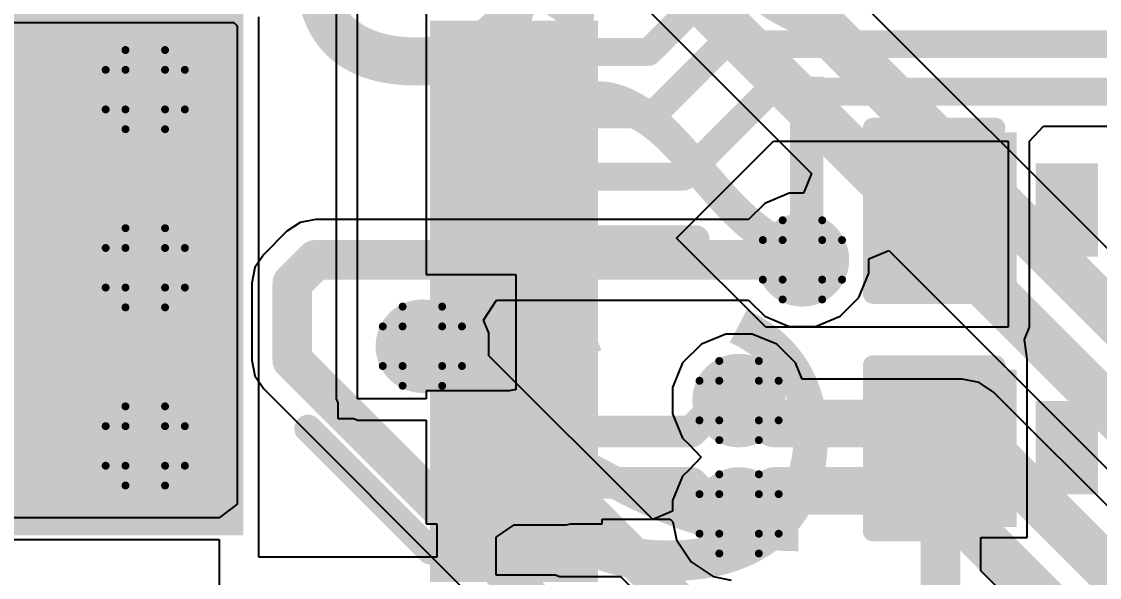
# Model space of a CAD drawing. Header units: inches. Extents: x -1 to 13, y -1.6 to 0.5.
# Drawn here: x 2.6438 to 2.916, y -0.5032 to -0.3628 of the extents above; entities that cross this region are included whole.
import ezdxf

# ---------------------------------------------------------------- set-up
doc = ezdxf.new("R2010")
doc.units = ezdxf.units.IN
doc.header["$MEASUREMENT"] = 0
for name, color, linetype in [('Bottom Layer', 5, 'Continuous'), ('Bottom Overlay', 54, 'Continuous'), ('Drill Drawing', 1, 'Continuous'), ('Top Glue Points', 56, 'Continuous'), ('Top Layer', 1, 'Continuous'), ('Top Overlay', 2, 'Continuous'), ('Top Paste', 8, 'Continuous'), ('Top Solder', 216, 'Continuous'), ('Via Holes', 16, 'Continuous')]:
    doc.layers.add(name, color=color, linetype=linetype)
doc.styles.add('Arial', font='', dxfattribs={"height": 0.2})
doc.styles.add('Arial_Bold', font='', dxfattribs={"height": 0.2})
doc.styles.get('Arial').set_extended_font_data('Arial')
doc.styles.get('Arial_Bold').set_extended_font_data('Arial', bold=True)

# ---------------------------------------------------------------- blocks, each defined once
blk = doc.blocks.new('CAP_0603_37')
at = {"layer": 'Top Layer'}
for points in [[(-0.015, 0.0175), (-0.015, -0.0175), (-0.045, -0.0175), (-0.045, 0.0175)], [(0.045, 0.0175), (0.045, -0.0175), (0.015, -0.0175), (0.015, 0.0175)]]:
    blk.add_hatch(color=1, dxfattribs=at).paths.add_polyline_path(points)
at = {"layer": 'Top Paste'}
for points in [[(-0.015, 0.0175), (-0.015, -0.0175), (-0.045, -0.0175), (-0.045, 0.0175)], [(0.045, 0.0175), (0.045, -0.0175), (0.015, -0.0175), (0.015, 0.0175)]]:
    blk.add_hatch(color=8, dxfattribs=at).paths.add_polyline_path(points)
at = {"layer": 'Top Solder'}
for points in [[(-0.01264, 0.01986), (-0.01264, -0.01986), (-0.04736, -0.01986), (-0.04736, 0.01986)], [(0.04736, 0.01986), (0.04736, -0.01986), (0.01264, -0.01986), (0.01264, 0.01986)]]:
    blk.add_hatch(color=216, dxfattribs=at).paths.add_polyline_path(points)
at = {"layer": 'Top Overlay', "const_width": 0.005}
for points in [[(-0.049, 0.021), (-0.049, -0.021)], [(-0.018, 0.021), (-0.049, 0.021)], [(0.049, 0.021), (0.018, 0.021)], [(0.049, 0.021), (0.049, -0.021)], [(-0.018, -0.021), (-0.049, -0.021)], [(0.049, -0.021), (0.018, -0.021)]]:
    blk.add_lwpolyline(points, dxfattribs=at)
at = {"layer": 'Top Overlay', "const_width": 0.0025}
for points in [[(-0.05025, 0.021, 1), (-0.04775, 0.021, 1)], [(-0.05025, 0.021, 1), (-0.04775, 0.021, 1)], [(-0.01925, 0.021, 1), (-0.01675, 0.021, 1)], [(0.01675, 0.021, 1), (0.01925, 0.021, 1)], [(0.04775, 0.021, 1), (0.05025, 0.021, 1)], [(0.04775, 0.021, 1), (0.05025, 0.021, 1)], [(-0.05025, -0.021, 1), (-0.04775, -0.021, 1)], [(-0.05025, -0.021, 1), (-0.04775, -0.021, 1)], [(-0.01925, -0.021, 1), (-0.01675, -0.021, 1)], [(0.01675, -0.021, 1), (0.01925, -0.021, 1)], [(0.04775, -0.021, 1), (0.05025, -0.021, 1)], [(0.04775, -0.021, 1), (0.05025, -0.021, 1)]]:
    blk.add_lwpolyline(points, format="xyb", close=True, dxfattribs=at)
blk = doc.blocks.new('CAP_0603_39')
at = {"layer": 'Top Layer'}
for points in [[(-0.015, 0.0175), (-0.015, -0.0175), (-0.045, -0.0175), (-0.045, 0.0175)], [(0.045, 0.0175), (0.045, -0.0175), (0.015, -0.0175), (0.015, 0.0175)]]:
    blk.add_hatch(color=1, dxfattribs=at).paths.add_polyline_path(points)
at = {"layer": 'Top Paste'}
for points in [[(-0.015, 0.0175), (-0.015, -0.0175), (-0.045, -0.0175), (-0.045, 0.0175)], [(0.045, 0.0175), (0.045, -0.0175), (0.015, -0.0175), (0.015, 0.0175)]]:
    blk.add_hatch(color=8, dxfattribs=at).paths.add_polyline_path(points)
at = {"layer": 'Top Solder'}
for points in [[(-0.01264, 0.01986), (-0.01264, -0.01986), (-0.04736, -0.01986), (-0.04736, 0.01986)], [(0.04736, 0.01986), (0.04736, -0.01986), (0.01264, -0.01986), (0.01264, 0.01986)]]:
    blk.add_hatch(color=216, dxfattribs=at).paths.add_polyline_path(points)
at = {"layer": 'Top Overlay', "const_width": 0.005}
for points in [[(-0.049, 0.021), (-0.049, -0.021)], [(-0.018, 0.021), (-0.049, 0.021)], [(0.049, 0.021), (0.018, 0.021)], [(0.049, 0.021), (0.049, -0.021)], [(-0.018, -0.021), (-0.049, -0.021)], [(0.049, -0.021), (0.018, -0.021)]]:
    blk.add_lwpolyline(points, dxfattribs=at)
at = {"layer": 'Top Overlay', "const_width": 0.0025}
for points in [[(-0.05025, 0.021, 1), (-0.04775, 0.021, 1)], [(-0.05025, 0.021, 1), (-0.04775, 0.021, 1)], [(-0.01925, 0.021, 1), (-0.01675, 0.021, 1)], [(0.01675, 0.021, 1), (0.01925, 0.021, 1)], [(0.04775, 0.021, 1), (0.05025, 0.021, 1)], [(0.04775, 0.021, 1), (0.05025, 0.021, 1)], [(-0.05025, -0.021, 1), (-0.04775, -0.021, 1)], [(-0.05025, -0.021, 1), (-0.04775, -0.021, 1)], [(-0.01925, -0.021, 1), (-0.01675, -0.021, 1)], [(0.01675, -0.021, 1), (0.01925, -0.021, 1)], [(0.04775, -0.021, 1), (0.05025, -0.021, 1)], [(0.04775, -0.021, 1), (0.05025, -0.021, 1)]]:
    blk.add_lwpolyline(points, format="xyb", close=True, dxfattribs=at)
blk = doc.blocks.new('QFN_56__7X7__125')
at = {"layer": 'Top Layer'}
for points in [[(-0.05906, 0.11813), (-0.05906, 0.15258), (-0.05118, 0.15258), (-0.05118, 0.11813)], [(-0.04331, 0.11813), (-0.04331, 0.15258), (-0.03543, 0.15258), (-0.03543, 0.11813)], [(-0.02756, 0.11813), (-0.02756, 0.15258), (-0.01969, 0.15258), (-0.01969, 0.11813)], [(-0.01181, 0.11813), (-0.01181, 0.15258), (-0.00394, 0.15258), (-0.00394, 0.11813)], [(0.00394, 0.11813), (0.00394, 0.15258), (0.01181, 0.15258), (0.01181, 0.11813)], [(0.01969, 0.11813), (0.01969, 0.15258), (0.02756, 0.15258), (0.02756, 0.11813)], [(0.03543, 0.11813), (0.03543, 0.15258), (0.04331, 0.15258), (0.04331, 0.11813)], [(0.05118, 0.11813), (0.05118, 0.15258), (0.05906, 0.15258), (0.05906, 0.11813)], [(0.06693, 0.11813), (0.06693, 0.15258), (0.0748, 0.15258), (0.0748, 0.11813)], [(-0.06299, 0.06299), (0.06299, 0.06299), (0.06299, -0.06299), (-0.06299, -0.06299)]]:
    blk.add_hatch(color=1, dxfattribs=at).paths.add_polyline_path(points)
at = {"layer": 'Top Paste'}
for points in [[(-0.05906, 0.11813), (-0.05906, 0.15258), (-0.05118, 0.15258), (-0.05118, 0.11813)], [(-0.04331, 0.11813), (-0.04331, 0.15258), (-0.03543, 0.15258), (-0.03543, 0.11813)], [(-0.02756, 0.11813), (-0.02756, 0.15258), (-0.01969, 0.15258), (-0.01969, 0.11813)], [(-0.01181, 0.11813), (-0.01181, 0.15258), (-0.00394, 0.15258), (-0.00394, 0.11813)], [(0.00394, 0.11813), (0.00394, 0.15258), (0.01181, 0.15258), (0.01181, 0.11813)], [(0.01969, 0.11813), (0.01969, 0.15258), (0.02756, 0.15258), (0.02756, 0.11813)], [(0.03543, 0.11813), (0.03543, 0.15258), (0.04331, 0.15258), (0.04331, 0.11813)], [(0.05118, 0.11813), (0.05118, 0.15258), (0.05906, 0.15258), (0.05906, 0.11813)], [(0.06693, 0.11813), (0.06693, 0.15258), (0.0748, 0.15258), (0.0748, 0.11813)], [(-0.06299, 0.06299), (0.06299, 0.06299), (0.06299, -0.06299), (-0.06299, -0.06299)]]:
    blk.add_hatch(color=8, dxfattribs=at).paths.add_polyline_path(points)
at = {"layer": 'Top Solder'}
for points in [[(-0.06306, 0.11413), (-0.06306, 0.15658), (-0.04718, 0.15658), (-0.04718, 0.11413)], [(-0.04731, 0.11413), (-0.04731, 0.15658), (-0.03143, 0.15658), (-0.03143, 0.11413)], [(-0.03156, 0.11413), (-0.03156, 0.15658), (-0.01569, 0.15658), (-0.01569, 0.11413)], [(-0.01581, 0.11413), (-0.01581, 0.15658), (0.00006, 0.15658), (0.00006, 0.11413)], [(-0.00006, 0.11413), (-0.00006, 0.15658), (0.01581, 0.15658), (0.01581, 0.11413)], [(0.01569, 0.11413), (0.01569, 0.15658), (0.03156, 0.15658), (0.03156, 0.11413)], [(0.03143, 0.11413), (0.03143, 0.15658), (0.04731, 0.15658), (0.04731, 0.11413)], [(0.04718, 0.11413), (0.04718, 0.15658), (0.06306, 0.15658), (0.06306, 0.11413)], [(0.06293, 0.11413), (0.06293, 0.15658), (0.0788, 0.15658), (0.0788, 0.11413)], [(-0.06699, 0.06699), (0.06699, 0.06699), (0.06699, -0.06699), (-0.06699, -0.06699)]]:
    blk.add_hatch(color=216, dxfattribs=at).paths.add_polyline_path(points)

msp = doc.modelspace()

# ---------------------------------------------------------------- hatches: boundary and pattern name
at = {"layer": 'Bottom Layer'}
h = msp.add_hatch(color=5, dxfattribs=at)
edge = h.paths.add_edge_path()
edge.add_arc((2.675, -0.38), 0.01181, 0, 360)
h = msp.add_hatch(color=5, dxfattribs=at)
edge = h.paths.add_edge_path()
edge.add_arc((2.675, -0.425), 0.01181, 0, 360)
h = msp.add_hatch(color=5, dxfattribs=at)
edge = h.paths.add_edge_path()
edge.add_arc((2.841, -0.423), 0.01181, 0, 360)
h = msp.add_hatch(color=5, dxfattribs=at)
edge = h.paths.add_edge_path()
edge.add_arc((2.745, -0.44481), 0.01181, 0, 360)
h = msp.add_hatch(color=5, dxfattribs=at)
edge = h.paths.add_edge_path()
edge.add_arc((2.825, -0.45854), 0.01181, 0, 360)
h = msp.add_hatch(color=5, dxfattribs=at)
edge = h.paths.add_edge_path()
edge.add_arc((2.675, -0.47), 0.01181, 0, 360)
h = msp.add_hatch(color=5, dxfattribs=at)
edge = h.paths.add_edge_path()
edge.add_arc((2.825, -0.48717), 0.01181, 0, 360)
at = {"layer": 'Top Glue Points'}
for points in [[(2.89993, -0.42223), (2.91567, -0.42223), (2.91567, -0.39861), (2.89993, -0.39861)], [(2.89993, -0.48223), (2.91567, -0.48223), (2.91567, -0.45861), (2.89993, -0.45861)]]:
    msp.add_hatch(color=56, dxfattribs=at).paths.add_polyline_path(points)
at = {"layer": 'Top Layer'}
h = msp.add_hatch(color=1, dxfattribs=at)
edge = h.paths.add_edge_path()
edge.add_arc((2.675, -0.38), 0.01181, 0, 360)
h = msp.add_hatch(color=1, dxfattribs=at)
edge = h.paths.add_edge_path()
edge.add_arc((2.675, -0.425), 0.01181, 0, 360)
h = msp.add_hatch(color=1, dxfattribs=at)
edge = h.paths.add_edge_path()
edge.add_arc((2.841, -0.423), 0.01181, 0, 360)
h = msp.add_hatch(color=1, dxfattribs=at)
edge = h.paths.add_edge_path()
edge.add_arc((2.745, -0.44481), 0.01181, 0, 360)
h = msp.add_hatch(color=1, dxfattribs=at)
edge = h.paths.add_edge_path()
edge.add_arc((2.825, -0.45854), 0.01181, 0, 360)
h = msp.add_hatch(color=1, dxfattribs=at)
edge = h.paths.add_edge_path()
edge.add_arc((2.675, -0.47), 0.01181, 0, 360)
h = msp.add_hatch(color=1, dxfattribs=at)
edge = h.paths.add_edge_path()
edge.add_arc((2.825, -0.48717), 0.01181, 0, 360)
at = {"layer": 'Via Holes'}
h = msp.add_hatch(color=7, dxfattribs=at)
edge = h.paths.add_edge_path()
edge.add_arc((2.675, -0.38), 0.00591, 0, 360)
h = msp.add_hatch(color=7, dxfattribs=at)
edge = h.paths.add_edge_path()
edge.add_arc((2.675, -0.425), 0.00591, 0, 360)
h = msp.add_hatch(color=7, dxfattribs=at)
edge = h.paths.add_edge_path()
edge.add_arc((2.841, -0.423), 0.00591, 0, 360)
h = msp.add_hatch(color=7, dxfattribs=at)
edge = h.paths.add_edge_path()
edge.add_arc((2.745, -0.44481), 0.00591, 0, 360)
h = msp.add_hatch(color=7, dxfattribs=at)
edge = h.paths.add_edge_path()
edge.add_arc((2.825, -0.45854), 0.00591, 0, 360)
h = msp.add_hatch(color=7, dxfattribs=at)
edge = h.paths.add_edge_path()
edge.add_arc((2.675, -0.47), 0.00591, 0, 360)
h = msp.add_hatch(color=7, dxfattribs=at)
edge = h.paths.add_edge_path()
edge.add_arc((2.825, -0.48717), 0.00591, 0, 360)

# ---------------------------------------------------------------- linework, layer by layer
at = {"layer": 'Bottom Layer'}
for p, q in [((2.9475, -0.4496), (2.81097, -0.31307)), ((2.79135, -0.34922), (2.84333, -0.40119)), ((2.84333, -0.40119), (2.84126, -0.40619)), ((2.83766, -0.40619), (2.83148, -0.40875)), ((2.84126, -0.40619), (2.83766, -0.40619)), ((2.83148, -0.40875), (2.82742, -0.4128)), ((2.7141, -0.41358), (2.71079, -0.41579)), ((2.718, -0.4128), (2.7141, -0.41358)), ((2.82742, -0.4128), (2.718, -0.4128)), ((2.71079, -0.41579), (2.70493, -0.42165)), ((2.70493, -0.42165), (2.70272, -0.42496)), ((2.85781, -0.42274), (2.86281, -0.42067)), ((2.86281, -0.42067), (2.92788, -0.48574)), ((2.85781, -0.42634), (2.85781, -0.42274)), ((2.70272, -0.42496), (2.70195, -0.42886)), ((2.85525, -0.43252), (2.85781, -0.42634)), ((2.70195, -0.42886), (2.70195, -0.44836)), ((2.85052, -0.43725), (2.85525, -0.43252)), ((2.76046, -0.4382), (2.76369, -0.4332)), ((2.76369, -0.4332), (2.82742, -0.4332)), ((2.82742, -0.4332), (2.83148, -0.43725)), ((2.76181, -0.44147), (2.76046, -0.4382)), ((2.83148, -0.43725), (2.83766, -0.43981)), ((2.84434, -0.43981), (2.85052, -0.43725)), ((2.83766, -0.43981), (2.84434, -0.43981)), ((2.76181, -0.4472), (2.76181, -0.44147)), ((2.82166, -0.44173), (2.81548, -0.44429)), ((2.82834, -0.44173), (2.82166, -0.44173)), ((2.83452, -0.44429), (2.82834, -0.44173)), ((2.81548, -0.44429), (2.81075, -0.44902)), ((2.83925, -0.44902), (2.83452, -0.44429)), ((2.70195, -0.44836), (2.70272, -0.45226)), ((2.80319, -0.48858), (2.76181, -0.4472)), ((2.81075, -0.44902), (2.80819, -0.4552)), ((2.84096, -0.45314), (2.83925, -0.44902)), ((2.70272, -0.45226), (2.70493, -0.45556)), ((2.88135, -0.45314), (2.84096, -0.45314)), ((2.88565, -0.45399), (2.88135, -0.45314)), ((2.88135, -0.45314), (2.88135, -0.45314)), ((2.88928, -0.45642), (2.88565, -0.45399)), ((2.70493, -0.45556), (2.77854, -0.52918)), ((2.80819, -0.4552), (2.80819, -0.46189)), ((2.92808, -0.49522), (2.88928, -0.45642)), ((2.80819, -0.46189), (2.81075, -0.46807)), ((2.81075, -0.46807), (2.81227, -0.46959)), ((2.81227, -0.46959), (2.81542, -0.47285)), ((2.81542, -0.47285), (2.81227, -0.47612)), ((2.81227, -0.47612), (2.81075, -0.47764)), ((2.81075, -0.47764), (2.80819, -0.48382)), ((2.80819, -0.48382), (2.80819, -0.48651)), ((2.80819, -0.48651), (2.80319, -0.48858))]:
    msp.add_line(p, q, dxfattribs=at)
for points, const_width in [([(2.80304, -0.321), (2.94285, -0.46081)], 0.012), ([(2.796, -0.338), (2.93581, -0.47781)], 0.012), ([(2.71214, -0.42886), (2.718, -0.423)], 0.01), ([(2.718, -0.423), (2.841, -0.423)], 0.01), ([(2.71214, -0.44836), (2.71214, -0.42886)], 0.01), ([(2.745, -0.44481), (2.81319, -0.513)], 0.01), ([(2.71214, -0.44836), (2.80779, -0.544)], 0.01), ([(2.825, -0.45854), (2.82814, -0.45854)], 0.012), ([(2.82814, -0.45854), (2.83396, -0.46435)], 0.012), ([(2.83396, -0.46435), (2.88135, -0.46435)], 0.012), ([(2.88135, -0.46435), (2.92343, -0.50643)], 0.012), ([(2.82814, -0.48717), (2.83396, -0.48135)], 0.012), ([(2.83396, -0.48135), (2.87431, -0.48135)], 0.012), ([(2.87431, -0.48135), (2.91639, -0.52343)], 0.012), ([(2.825, -0.48717), (2.82814, -0.48717)], 0.012)]:
    msp.add_lwpolyline(points, dxfattribs=dict(at, const_width=const_width))
for points, const_width in [([(2.7155, -0.423, 1), (2.7205, -0.423, 1)], 0.005), ([(2.7155, -0.423, 1), (2.7205, -0.423, 1)], 0.005), ([(2.8385, -0.423, 1), (2.8435, -0.423, 1)], 0.005), ([(2.70964, -0.42886, 1), (2.71464, -0.42886, 1)], 0.005), ([(2.70964, -0.42886, 1), (2.71464, -0.42886, 1)], 0.005), ([(2.7425, -0.44481, 1), (2.7475, -0.44481, 1)], 0.005), ([(2.70964, -0.44836, 1), (2.71464, -0.44836, 1)], 0.005), ([(2.70964, -0.44836, 1), (2.71464, -0.44836, 1)], 0.005), ([(2.822, -0.45854, 1), (2.828, -0.45854, 1)], 0.006), ([(2.82514, -0.45854, 1), (2.83114, -0.45854, 1)], 0.006), ([(2.82514, -0.45854, 1), (2.83114, -0.45854, 1)], 0.006), ([(2.83096, -0.46435, 1), (2.83696, -0.46435, 1)], 0.006), ([(2.83096, -0.46435, 1), (2.83696, -0.46435, 1)], 0.006), ([(2.87835, -0.46435, 1), (2.88435, -0.46435, 1)], 0.006), ([(2.87835, -0.46435, 1), (2.88435, -0.46435, 1)], 0.006), ([(2.83096, -0.48135, 1), (2.83696, -0.48135, 1)], 0.006), ([(2.83096, -0.48135, 1), (2.83696, -0.48135, 1)], 0.006), ([(2.87131, -0.48135, 1), (2.87731, -0.48135, 1)], 0.006), ([(2.87131, -0.48135, 1), (2.87731, -0.48135, 1)], 0.006), ([(2.822, -0.48717, 1), (2.828, -0.48717, 1)], 0.006), ([(2.82514, -0.48717, 1), (2.83114, -0.48717, 1)], 0.006), ([(2.82514, -0.48717, 1), (2.83114, -0.48717, 1)], 0.006)]:
    msp.add_lwpolyline(points, format="xyb", close=True, dxfattribs=dict(at, const_width=const_width))
at = {"layer": 'Drill Drawing', "const_width": 0.002}
for points in [[(2.67, -0.375), (2.67, -0.37)], [(2.67, -0.37), (2.68, -0.37)], [(2.68, -0.375), (2.68, -0.37)], [(2.665, -0.385), (2.665, -0.375)], [(2.665, -0.375), (2.67, -0.375)], [(2.68, -0.375), (2.685, -0.375)], [(2.685, -0.385), (2.685, -0.375)], [(2.665, -0.385), (2.67, -0.385)], [(2.67, -0.39), (2.67, -0.385)], [(2.68, -0.385), (2.685, -0.385)], [(2.68, -0.39), (2.68, -0.385)], [(2.67, -0.39), (2.68, -0.39)], [(2.836, -0.418), (2.836, -0.413)], [(2.836, -0.413), (2.846, -0.413)], [(2.846, -0.418), (2.846, -0.413)], [(2.67, -0.42), (2.67, -0.415)], [(2.67, -0.415), (2.68, -0.415)], [(2.68, -0.42), (2.68, -0.415)], [(2.665, -0.43), (2.665, -0.42)], [(2.665, -0.42), (2.67, -0.42)], [(2.68, -0.42), (2.685, -0.42)], [(2.685, -0.43), (2.685, -0.42)], [(2.831, -0.428), (2.831, -0.418)], [(2.831, -0.418), (2.836, -0.418)], [(2.846, -0.418), (2.851, -0.418)], [(2.851, -0.428), (2.851, -0.418)], [(2.831, -0.428), (2.836, -0.428)], [(2.836, -0.433), (2.836, -0.428)], [(2.846, -0.428), (2.851, -0.428)], [(2.846, -0.433), (2.846, -0.428)], [(2.665, -0.43), (2.67, -0.43)], [(2.67, -0.435), (2.67, -0.43)], [(2.68, -0.43), (2.685, -0.43)], [(2.68, -0.435), (2.68, -0.43)], [(2.836, -0.433), (2.846, -0.433)], [(2.67, -0.435), (2.68, -0.435)], [(2.74, -0.43981), (2.74, -0.43481)], [(2.74, -0.43481), (2.75, -0.43481)], [(2.75, -0.43981), (2.75, -0.43481)], [(2.735, -0.44981), (2.735, -0.43981)], [(2.735, -0.43981), (2.74, -0.43981)], [(2.75, -0.43981), (2.755, -0.43981)], [(2.755, -0.44981), (2.755, -0.43981)], [(2.735, -0.44981), (2.74, -0.44981)], [(2.74, -0.45481), (2.74, -0.44981)], [(2.75, -0.44981), (2.755, -0.44981)], [(2.75, -0.45481), (2.75, -0.44981)], [(2.82, -0.45354), (2.82, -0.44854)], [(2.82, -0.44854), (2.83, -0.44854)], [(2.83, -0.45354), (2.83, -0.44854)], [(2.74, -0.45481), (2.75, -0.45481)], [(2.815, -0.46354), (2.815, -0.45354)], [(2.815, -0.45354), (2.82, -0.45354)], [(2.83, -0.45354), (2.835, -0.45354)], [(2.835, -0.46354), (2.835, -0.45354)], [(2.67, -0.465), (2.67, -0.46)], [(2.67, -0.46), (2.68, -0.46)], [(2.68, -0.465), (2.68, -0.46)], [(2.815, -0.46354), (2.82, -0.46354)], [(2.82, -0.46854), (2.82, -0.46354)], [(2.83, -0.46354), (2.835, -0.46354)], [(2.83, -0.46854), (2.83, -0.46354)], [(2.665, -0.475), (2.665, -0.465)], [(2.665, -0.465), (2.67, -0.465)], [(2.68, -0.465), (2.685, -0.465)], [(2.685, -0.475), (2.685, -0.465)], [(2.82, -0.46854), (2.83, -0.46854)], [(2.665, -0.475), (2.67, -0.475)], [(2.67, -0.48), (2.67, -0.475)], [(2.68, -0.475), (2.685, -0.475)], [(2.68, -0.48), (2.68, -0.475)], [(2.82, -0.48217), (2.82, -0.47717)], [(2.82, -0.47717), (2.83, -0.47717)], [(2.83, -0.48217), (2.83, -0.47717)], [(2.67, -0.48), (2.68, -0.48)], [(2.815, -0.49217), (2.815, -0.48217)], [(2.815, -0.48217), (2.82, -0.48217)], [(2.83, -0.48217), (2.835, -0.48217)], [(2.835, -0.49217), (2.835, -0.48217)], [(2.815, -0.49217), (2.82, -0.49217)], [(2.82, -0.49717), (2.82, -0.49217)], [(2.83, -0.49217), (2.835, -0.49217)], [(2.83, -0.49717), (2.83, -0.49217)], [(2.82, -0.49717), (2.83, -0.49717)]]:
    msp.add_lwpolyline(points, dxfattribs=at)
at = {"layer": 'Drill Drawing', "const_width": 0.001}
for points in [[(2.6695, -0.37, 1), (2.6705, -0.37, 1)], [(2.6695, -0.37, 1), (2.6705, -0.37, 1)], [(2.6795, -0.37, 1), (2.6805, -0.37, 1)], [(2.6795, -0.37, 1), (2.6805, -0.37, 1)], [(2.6645, -0.375, 1), (2.6655, -0.375, 1)], [(2.6645, -0.375, 1), (2.6655, -0.375, 1)], [(2.6695, -0.375, 1), (2.6705, -0.375, 1)], [(2.6695, -0.375, 1), (2.6705, -0.375, 1)], [(2.6795, -0.375, 1), (2.6805, -0.375, 1)], [(2.6795, -0.375, 1), (2.6805, -0.375, 1)], [(2.6845, -0.375, 1), (2.6855, -0.375, 1)], [(2.6845, -0.375, 1), (2.6855, -0.375, 1)], [(2.6645, -0.385, 1), (2.6655, -0.385, 1)], [(2.6645, -0.385, 1), (2.6655, -0.385, 1)], [(2.6695, -0.385, 1), (2.6705, -0.385, 1)], [(2.6695, -0.385, 1), (2.6705, -0.385, 1)], [(2.6795, -0.385, 1), (2.6805, -0.385, 1)], [(2.6795, -0.385, 1), (2.6805, -0.385, 1)], [(2.6845, -0.385, 1), (2.6855, -0.385, 1)], [(2.6845, -0.385, 1), (2.6855, -0.385, 1)], [(2.6695, -0.39, 1), (2.6705, -0.39, 1)], [(2.6695, -0.39, 1), (2.6705, -0.39, 1)], [(2.6795, -0.39, 1), (2.6805, -0.39, 1)], [(2.6795, -0.39, 1), (2.6805, -0.39, 1)], [(2.8355, -0.413, 1), (2.8365, -0.413, 1)], [(2.8355, -0.413, 1), (2.8365, -0.413, 1)], [(2.8455, -0.413, 1), (2.8465, -0.413, 1)], [(2.8455, -0.413, 1), (2.8465, -0.413, 1)], [(2.6695, -0.415, 1), (2.6705, -0.415, 1)], [(2.6695, -0.415, 1), (2.6705, -0.415, 1)], [(2.6795, -0.415, 1), (2.6805, -0.415, 1)], [(2.6795, -0.415, 1), (2.6805, -0.415, 1)], [(2.6645, -0.42, 1), (2.6655, -0.42, 1)], [(2.6645, -0.42, 1), (2.6655, -0.42, 1)], [(2.6695, -0.42, 1), (2.6705, -0.42, 1)], [(2.6695, -0.42, 1), (2.6705, -0.42, 1)], [(2.6795, -0.42, 1), (2.6805, -0.42, 1)], [(2.6795, -0.42, 1), (2.6805, -0.42, 1)], [(2.6845, -0.42, 1), (2.6855, -0.42, 1)], [(2.6845, -0.42, 1), (2.6855, -0.42, 1)], [(2.8305, -0.418, 1), (2.8315, -0.418, 1)], [(2.8305, -0.418, 1), (2.8315, -0.418, 1)], [(2.8355, -0.418, 1), (2.8365, -0.418, 1)], [(2.8355, -0.418, 1), (2.8365, -0.418, 1)], [(2.8455, -0.418, 1), (2.8465, -0.418, 1)], [(2.8455, -0.418, 1), (2.8465, -0.418, 1)], [(2.8505, -0.418, 1), (2.8515, -0.418, 1)], [(2.8505, -0.418, 1), (2.8515, -0.418, 1)], [(2.8305, -0.428, 1), (2.8315, -0.428, 1)], [(2.8305, -0.428, 1), (2.8315, -0.428, 1)], [(2.8355, -0.428, 1), (2.8365, -0.428, 1)], [(2.8355, -0.428, 1), (2.8365, -0.428, 1)], [(2.8455, -0.428, 1), (2.8465, -0.428, 1)], [(2.8455, -0.428, 1), (2.8465, -0.428, 1)], [(2.8505, -0.428, 1), (2.8515, -0.428, 1)], [(2.8505, -0.428, 1), (2.8515, -0.428, 1)], [(2.6645, -0.43, 1), (2.6655, -0.43, 1)], [(2.6645, -0.43, 1), (2.6655, -0.43, 1)], [(2.6695, -0.43, 1), (2.6705, -0.43, 1)], [(2.6695, -0.43, 1), (2.6705, -0.43, 1)], [(2.6795, -0.43, 1), (2.6805, -0.43, 1)], [(2.6795, -0.43, 1), (2.6805, -0.43, 1)], [(2.6845, -0.43, 1), (2.6855, -0.43, 1)], [(2.6845, -0.43, 1), (2.6855, -0.43, 1)], [(2.8355, -0.433, 1), (2.8365, -0.433, 1)], [(2.8355, -0.433, 1), (2.8365, -0.433, 1)], [(2.8455, -0.433, 1), (2.8465, -0.433, 1)], [(2.8455, -0.433, 1), (2.8465, -0.433, 1)], [(2.6695, -0.435, 1), (2.6705, -0.435, 1)], [(2.6695, -0.435, 1), (2.6705, -0.435, 1)], [(2.6795, -0.435, 1), (2.6805, -0.435, 1)], [(2.6795, -0.435, 1), (2.6805, -0.435, 1)], [(2.7395, -0.43481, 1), (2.7405, -0.43481, 1)], [(2.7395, -0.43481, 1), (2.7405, -0.43481, 1)], [(2.7495, -0.43481, 1), (2.7505, -0.43481, 1)], [(2.7495, -0.43481, 1), (2.7505, -0.43481, 1)], [(2.7345, -0.43981, 1), (2.7355, -0.43981, 1)], [(2.7345, -0.43981, 1), (2.7355, -0.43981, 1)], [(2.7395, -0.43981, 1), (2.7405, -0.43981, 1)], [(2.7395, -0.43981, 1), (2.7405, -0.43981, 1)], [(2.7495, -0.43981, 1), (2.7505, -0.43981, 1)], [(2.7495, -0.43981, 1), (2.7505, -0.43981, 1)], [(2.7545, -0.43981, 1), (2.7555, -0.43981, 1)], [(2.7545, -0.43981, 1), (2.7555, -0.43981, 1)], [(2.7345, -0.44981, 1), (2.7355, -0.44981, 1)], [(2.7345, -0.44981, 1), (2.7355, -0.44981, 1)], [(2.7395, -0.44981, 1), (2.7405, -0.44981, 1)], [(2.7395, -0.44981, 1), (2.7405, -0.44981, 1)], [(2.7495, -0.44981, 1), (2.7505, -0.44981, 1)], [(2.7495, -0.44981, 1), (2.7505, -0.44981, 1)], [(2.7545, -0.44981, 1), (2.7555, -0.44981, 1)], [(2.7545, -0.44981, 1), (2.7555, -0.44981, 1)], [(2.8195, -0.44854, 1), (2.8205, -0.44854, 1)], [(2.8195, -0.44854, 1), (2.8205, -0.44854, 1)], [(2.8295, -0.44854, 1), (2.8305, -0.44854, 1)], [(2.8295, -0.44854, 1), (2.8305, -0.44854, 1)], [(2.7395, -0.45481, 1), (2.7405, -0.45481, 1)], [(2.7395, -0.45481, 1), (2.7405, -0.45481, 1)], [(2.7495, -0.45481, 1), (2.7505, -0.45481, 1)], [(2.7495, -0.45481, 1), (2.7505, -0.45481, 1)], [(2.8145, -0.45354, 1), (2.8155, -0.45354, 1)], [(2.8145, -0.45354, 1), (2.8155, -0.45354, 1)], [(2.8195, -0.45354, 1), (2.8205, -0.45354, 1)], [(2.8195, -0.45354, 1), (2.8205, -0.45354, 1)], [(2.8295, -0.45354, 1), (2.8305, -0.45354, 1)], [(2.8295, -0.45354, 1), (2.8305, -0.45354, 1)], [(2.8345, -0.45354, 1), (2.8355, -0.45354, 1)], [(2.8345, -0.45354, 1), (2.8355, -0.45354, 1)], [(2.6695, -0.46, 1), (2.6705, -0.46, 1)], [(2.6695, -0.46, 1), (2.6705, -0.46, 1)], [(2.6795, -0.46, 1), (2.6805, -0.46, 1)], [(2.6795, -0.46, 1), (2.6805, -0.46, 1)], [(2.8145, -0.46354, 1), (2.8155, -0.46354, 1)], [(2.8145, -0.46354, 1), (2.8155, -0.46354, 1)], [(2.8195, -0.46354, 1), (2.8205, -0.46354, 1)], [(2.8195, -0.46354, 1), (2.8205, -0.46354, 1)], [(2.8295, -0.46354, 1), (2.8305, -0.46354, 1)], [(2.8295, -0.46354, 1), (2.8305, -0.46354, 1)], [(2.8345, -0.46354, 1), (2.8355, -0.46354, 1)], [(2.8345, -0.46354, 1), (2.8355, -0.46354, 1)], [(2.6645, -0.465, 1), (2.6655, -0.465, 1)], [(2.6645, -0.465, 1), (2.6655, -0.465, 1)], [(2.6695, -0.465, 1), (2.6705, -0.465, 1)], [(2.6695, -0.465, 1), (2.6705, -0.465, 1)], [(2.6795, -0.465, 1), (2.6805, -0.465, 1)], [(2.6795, -0.465, 1), (2.6805, -0.465, 1)], [(2.6845, -0.465, 1), (2.6855, -0.465, 1)], [(2.6845, -0.465, 1), (2.6855, -0.465, 1)], [(2.8195, -0.46854, 1), (2.8205, -0.46854, 1)], [(2.8195, -0.46854, 1), (2.8205, -0.46854, 1)], [(2.8295, -0.46854, 1), (2.8305, -0.46854, 1)], [(2.8295, -0.46854, 1), (2.8305, -0.46854, 1)], [(2.6645, -0.475, 1), (2.6655, -0.475, 1)], [(2.6645, -0.475, 1), (2.6655, -0.475, 1)], [(2.6695, -0.475, 1), (2.6705, -0.475, 1)], [(2.6695, -0.475, 1), (2.6705, -0.475, 1)], [(2.6795, -0.475, 1), (2.6805, -0.475, 1)], [(2.6795, -0.475, 1), (2.6805, -0.475, 1)], [(2.6845, -0.475, 1), (2.6855, -0.475, 1)], [(2.6845, -0.475, 1), (2.6855, -0.475, 1)], [(2.8195, -0.47717, 1), (2.8205, -0.47717, 1)], [(2.8195, -0.47717, 1), (2.8205, -0.47717, 1)], [(2.8295, -0.47717, 1), (2.8305, -0.47717, 1)], [(2.8295, -0.47717, 1), (2.8305, -0.47717, 1)], [(2.6695, -0.48, 1), (2.6705, -0.48, 1)], [(2.6695, -0.48, 1), (2.6705, -0.48, 1)], [(2.6795, -0.48, 1), (2.6805, -0.48, 1)], [(2.6795, -0.48, 1), (2.6805, -0.48, 1)], [(2.8145, -0.48217, 1), (2.8155, -0.48217, 1)], [(2.8145, -0.48217, 1), (2.8155, -0.48217, 1)], [(2.8195, -0.48217, 1), (2.8205, -0.48217, 1)], [(2.8195, -0.48217, 1), (2.8205, -0.48217, 1)], [(2.8295, -0.48217, 1), (2.8305, -0.48217, 1)], [(2.8295, -0.48217, 1), (2.8305, -0.48217, 1)], [(2.8345, -0.48217, 1), (2.8355, -0.48217, 1)], [(2.8345, -0.48217, 1), (2.8355, -0.48217, 1)], [(2.8145, -0.49217, 1), (2.8155, -0.49217, 1)], [(2.8145, -0.49217, 1), (2.8155, -0.49217, 1)], [(2.8195, -0.49217, 1), (2.8205, -0.49217, 1)], [(2.8195, -0.49217, 1), (2.8205, -0.49217, 1)], [(2.8295, -0.49217, 1), (2.8305, -0.49217, 1)], [(2.8295, -0.49217, 1), (2.8305, -0.49217, 1)], [(2.8345, -0.49217, 1), (2.8355, -0.49217, 1)], [(2.8345, -0.49217, 1), (2.8355, -0.49217, 1)], [(2.8195, -0.49717, 1), (2.8205, -0.49717, 1)], [(2.8195, -0.49717, 1), (2.8205, -0.49717, 1)], [(2.8295, -0.49717, 1), (2.8305, -0.49717, 1)], [(2.8295, -0.49717, 1), (2.8305, -0.49717, 1)]]:
    msp.add_lwpolyline(points, format="xyb", close=True, dxfattribs=at)
at = {"layer": 'Top Layer'}
for p, q in [((2.74593, -0.33218), (2.74593, -0.37943)), ((2.72865, -0.45809), (2.72865, -0.35163)), ((2.72324, -0.35416), (2.72324, -0.45809)), ((2.70365, -0.49811), (2.70365, -0.36164)), ((2.57022, -0.36303), (2.69739, -0.36303)), ((2.69739, -0.36303), (2.69824, -0.36389)), ((2.69824, -0.36389), (2.69824, -0.48468)), ((2.74593, -0.37943), (2.74593, -0.42667)), ((2.89837, -0.393), (2.9019, -0.38919)), ((2.9019, -0.38919), (2.95945, -0.38919)), ((2.80923, -0.4175), (2.83373, -0.393)), ((2.83373, -0.393), (2.89296, -0.393)), ((2.89296, -0.393), (2.89296, -0.44)), ((2.89837, -0.44), (2.89837, -0.393)), ((2.83173, -0.44), (2.80923, -0.4175)), ((2.74593, -0.42667), (2.76865, -0.42667)), ((2.76865, -0.42667), (2.76865, -0.4558)), ((2.89296, -0.44), (2.83173, -0.44)), ((2.89708, -0.44311), (2.89837, -0.44)), ((2.8978, -0.44811), (2.89708, -0.44311)), ((2.8978, -0.49311), (2.8978, -0.44811)), ((2.8978, -0.44811), (2.8978, -0.44811)), ((2.76695, -0.45604), (2.74593, -0.45604)), ((2.74593, -0.45604), (2.74593, -0.45809)), ((2.76815, -0.4558), (2.76695, -0.45604)), ((2.76865, -0.4558), (2.76815, -0.4558)), ((2.72324, -0.45809), (2.72365, -0.45909)), ((2.72365, -0.45909), (2.72365, -0.46311)), ((2.74593, -0.45809), (2.72865, -0.45809)), ((2.72365, -0.46311), (2.72769, -0.46311)), ((2.72769, -0.46311), (2.72865, -0.46351)), ((2.72865, -0.46351), (2.74593, -0.46351)), ((2.74593, -0.46351), (2.74593, -0.48967)), ((2.69824, -0.48468), (2.69365, -0.48819)), ((2.69365, -0.48819), (2.56907, -0.48819)), ((2.74593, -0.48967), (2.74865, -0.48967)), ((2.74865, -0.48967), (2.74865, -0.49811)), ((2.76365, -0.49302), (2.76815, -0.4899)), ((2.76815, -0.4899), (2.78132, -0.4899)), ((2.78132, -0.4899), (2.78252, -0.48967)), ((2.78252, -0.48967), (2.79038, -0.48967)), ((2.79038, -0.48967), (2.79038, -0.48853)), ((2.79038, -0.48853), (2.80762, -0.48853)), ((2.80762, -0.48853), (2.80826, -0.48917)), ((2.80826, -0.48917), (2.80916, -0.49372)), ((2.56481, -0.4936), (2.69365, -0.4936)), ((2.69365, -0.4936), (2.69365, -0.50809)), ((2.76365, -0.50268), (2.76365, -0.49302)), ((2.80916, -0.49372), (2.81288, -0.49929)), ((2.88605, -0.50157), (2.88605, -0.49311)), ((2.88605, -0.49311), (2.8978, -0.49311)), ((2.74865, -0.49811), (2.70365, -0.49811)), ((2.81288, -0.49929), (2.81844, -0.503)), ((2.77865, -0.50268), (2.76365, -0.50268)), ((2.77966, -0.5031), (2.77865, -0.50268)), ((2.77865, -0.50268), (2.77865, -0.50268)), ((2.79512, -0.5031), (2.77966, -0.5031)), ((2.83865, -0.54663), (2.79512, -0.5031)), ((2.81844, -0.503), (2.823, -0.50391)), ((2.8901, -0.50563), (2.88605, -0.50157))]:
    msp.add_line(p, q, dxfattribs=at)
for points, const_width in [([(2.80218, -0.37049), (2.81615, -0.35652)], 0.007), ([(2.76815, -0.37049), (2.80218, -0.37049)], 0.007), ([(2.8034, -0.38624), (2.82112, -0.36852)], 0.007), ([(2.82112, -0.36852), (2.95448, -0.36852)], 0.007), ([(2.81101, -0.40199), (2.83248, -0.38052)], 0.007), ([(2.83248, -0.38052), (2.95748, -0.38052)], 0.007), ([(2.76815, -0.38624), (2.8034, -0.38624)], 0.007), ([(2.76815, -0.40199), (2.81101, -0.40199)], 0.007), ([(2.76815, -0.41774), (2.81403, -0.41774)], 0.007), ([(2.81296, -0.46635), (2.82077, -0.45854)], 0.008), ([(2.82077, -0.45854), (2.825, -0.45854)], 0.008), ([(2.71615, -0.46561), (2.74703, -0.49648)], 0.007), ([(2.76815, -0.46498), (2.78132, -0.46498)], 0.008), ([(2.78132, -0.46498), (2.78269, -0.46635)], 0.008), ([(2.78269, -0.46635), (2.81296, -0.46635)], 0.008), ([(2.87585, -0.47256), (2.8778, -0.47061)], 0.01), ([(2.87585, -0.51515), (2.87585, -0.47256)], 0.01), ([(2.78132, -0.48073), (2.78269, -0.47935)], 0.008), ([(2.78269, -0.47935), (2.81296, -0.47935)], 0.008), ([(2.81296, -0.47935), (2.82077, -0.48717)], 0.008), ([(2.76815, -0.48073), (2.78132, -0.48073)], 0.008), ([(2.82077, -0.48717), (2.825, -0.48717)], 0.008), ([(2.74703, -0.49648), (2.76815, -0.49648)], 0.007)]:
    msp.add_lwpolyline(points, dxfattribs=dict(at, const_width=const_width))
for points, const_width in [([(2.7664, -0.37049, 1), (2.7699, -0.37049, 1)], 0.0035), ([(2.80043, -0.37049, 1), (2.80393, -0.37049, 1)], 0.0035), ([(2.80043, -0.37049, 1), (2.80393, -0.37049, 1)], 0.0035), ([(2.81937, -0.36852, 1), (2.82287, -0.36852, 1)], 0.0035), ([(2.81937, -0.36852, 1), (2.82287, -0.36852, 1)], 0.0035), ([(2.83073, -0.38052, 1), (2.83423, -0.38052, 1)], 0.0035), ([(2.83073, -0.38052, 1), (2.83423, -0.38052, 1)], 0.0035), ([(2.7664, -0.38624, 1), (2.7699, -0.38624, 1)], 0.0035), ([(2.80165, -0.38624, 1), (2.80515, -0.38624, 1)], 0.0035), ([(2.80165, -0.38624, 1), (2.80515, -0.38624, 1)], 0.0035), ([(2.7664, -0.40199, 1), (2.7699, -0.40199, 1)], 0.0035), ([(2.80926, -0.40199, 1), (2.81276, -0.40199, 1)], 0.0035), ([(2.80926, -0.40199, 1), (2.81276, -0.40199, 1)], 0.0035), ([(2.7664, -0.41774, 1), (2.7699, -0.41774, 1)], 0.0035), ([(2.81228, -0.41774, 1), (2.81578, -0.41774, 1)], 0.0035), ([(2.81877, -0.45854, 1), (2.82277, -0.45854, 1)], 0.004), ([(2.81877, -0.45854, 1), (2.82277, -0.45854, 1)], 0.004), ([(2.823, -0.45854, 1), (2.827, -0.45854, 1)], 0.004), ([(2.7144, -0.46561, 1), (2.7179, -0.46561, 1)], 0.0035), ([(2.76615, -0.46498, 1), (2.77015, -0.46498, 1)], 0.004), ([(2.77932, -0.46498, 1), (2.78332, -0.46498, 1)], 0.004), ([(2.77932, -0.46498, 1), (2.78332, -0.46498, 1)], 0.004), ([(2.78069, -0.46635, 1), (2.78469, -0.46635, 1)], 0.004), ([(2.78069, -0.46635, 1), (2.78469, -0.46635, 1)], 0.004), ([(2.81096, -0.46635, 1), (2.81496, -0.46635, 1)], 0.004), ([(2.81096, -0.46635, 1), (2.81496, -0.46635, 1)], 0.004), ([(2.87335, -0.47256, 1), (2.87835, -0.47256, 1)], 0.005), ([(2.87335, -0.47256, 1), (2.87835, -0.47256, 1)], 0.005), ([(2.8753, -0.47061, 1), (2.8803, -0.47061, 1)], 0.005), ([(2.78069, -0.47935, 1), (2.78469, -0.47935, 1)], 0.004), ([(2.78069, -0.47935, 1), (2.78469, -0.47935, 1)], 0.004), ([(2.81096, -0.47935, 1), (2.81496, -0.47935, 1)], 0.004), ([(2.81096, -0.47935, 1), (2.81496, -0.47935, 1)], 0.004), ([(2.76615, -0.48073, 1), (2.77015, -0.48073, 1)], 0.004), ([(2.77932, -0.48073, 1), (2.78332, -0.48073, 1)], 0.004), ([(2.77932, -0.48073, 1), (2.78332, -0.48073, 1)], 0.004), ([(2.81877, -0.48717, 1), (2.82277, -0.48717, 1)], 0.004), ([(2.81877, -0.48717, 1), (2.82277, -0.48717, 1)], 0.004), ([(2.823, -0.48717, 1), (2.827, -0.48717, 1)], 0.004), ([(2.74528, -0.49648, 1), (2.74878, -0.49648, 1)], 0.0035), ([(2.74528, -0.49648, 1), (2.74878, -0.49648, 1)], 0.0035), ([(2.7664, -0.49648, 1), (2.7699, -0.49648, 1)], 0.0035)]:
    msp.add_lwpolyline(points, format="xyb", close=True, dxfattribs=dict(at, const_width=const_width))

# ---------------------------------------------------------------- block references
for name, p, rotation in [('QFN_56__7X7__125', (2.6328, -0.42561), 270), ('CAP_0603_37', (2.9078, -0.41061), 180), ('CAP_0603_39', (2.9078, -0.47061), 180)]:
    msp.add_blockref(name, p, dxfattribs=dict(rotation=rotation))

# ---------------------------------------------------------------- texts
at = {"layer": 'Bottom Overlay', "style": 'Arial_Bold'}
msp.add_text('GPIO0', height=0.06, rotation=90, dxfattribs=at).set_placement((2.7739, -0.3824))
at = {"layer": 'Top Overlay', "style": 'Arial'}
for s, p in [('C22', (2.84632, -0.50964)), ('R17', (2.83995, -0.65427))]:
    msp.add_text(s, height=0.0775, rotation=90, dxfattribs=at).set_placement(p)

doc.saveas('drawing.dxf')
